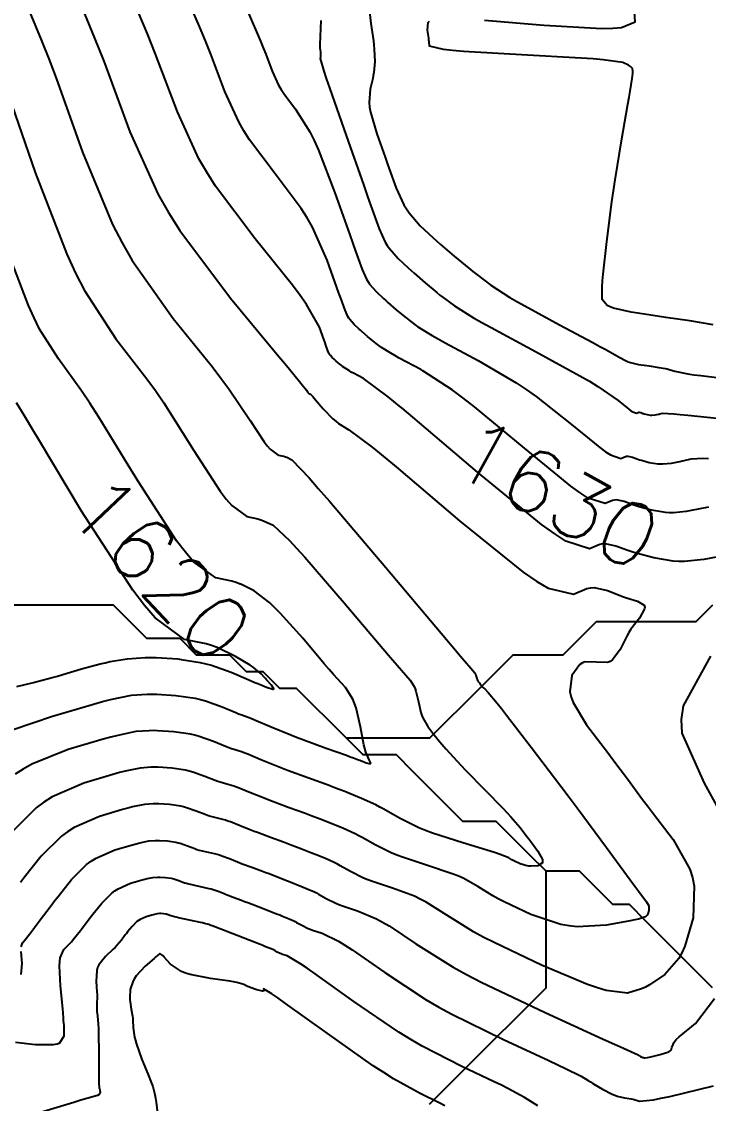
# Model space of a CAD drawing. Header units: metres. Extents: x 837117 to 838479, y 1189012 to 1191015.
# Drawn here: x 837762.5 to 837803.8, y 1190836.9 to 1190901.9 of the extents above; entities that cross this region are included whole.
import ezdxf

# ---------------------------------------------------------------- set-up
doc = ezdxf.new("R2010")
doc.units = ezdxf.units.M
doc.header["$LTSCALE"] = 0.3
for name, color, linetype in [('COTAS 10', 1, 'Continuous'), ('COTAS INT', 252, 'Continuous'), ('DRENAJE', 5, 'Continuous')]:
    doc.layers.add(name, color=color, linetype=linetype)
doc.styles.get("Standard").update_dxf_attribs({"font": 'simplex.shx'})

msp = doc.modelspace()

# ---------------------------------------------------------------- linework, layer by layer
at = {"layer": 'COTAS 10'}
for points in [[(837790.305, 1190902.035), (837793.897, 1190901.736), (837797.357, 1190901.537), (837798.014, 1190901.545), (837798.541, 1190901.58), (837799.356, 1190901.937), (837799.299, 1190902.838)], [(837804.642, 1190869.833), (837803.499, 1190869.611), (837802.307, 1190869.49), (837801.979, 1190869.492), (837801.652, 1190869.51), (837800.481, 1190869.702), (837799.423, 1190869.99), (837799.168, 1190870.068), (837798.928, 1190870.146), (837798.2, 1190870.42), (837797.577, 1190870.558), (837797.405, 1190870.55), (837797.233, 1190870.521), (837796.613, 1190870.248), (837795.206, 1190870.709), (837794.537, 1190871.144), (837793.748, 1190871.711), (837789.891, 1190874.865), (837786.015, 1190878.173), (837785.366, 1190878.711), (837785.214, 1190878.837), (837784.531, 1190879.391), (837783.046, 1190880.483), (837782.44, 1190880.808), (837782.312, 1190880.88), (837782.2, 1190880.944), (837781.937, 1190881.106), (837781.784, 1190881.221), (837781.741, 1190881.254), (837781.697, 1190881.289), (837781.539, 1190881.419), (837781.385, 1190881.553), (837781.344, 1190881.59), (837781.305, 1190881.625), (837781.168, 1190881.753), (837781.048, 1190881.891), (837781.019, 1190881.935), (837780.992, 1190881.98), (837780.908, 1190882.161), (837780.788, 1190882.496), (837780.738, 1190882.638), (837780.68, 1190882.802), (837780.409, 1190883.571), (837779.619, 1190884.941), (837779.234, 1190885.483), (837778.778, 1190886.095), (837776.529, 1190888.895), (837774.16, 1190892.049), (837773.628, 1190892.885), (837773.149, 1190893.704), (837771.868, 1190896.529), (837770.56, 1190899.988), (837770.066, 1190901.207), (837769.513, 1190902.54)], [(837804.056, 1190883.714), (837802.648, 1190883.959), (837801.211, 1190884.161), (837800.826, 1190884.217), (837800.446, 1190884.273), (837799.117, 1190884.475), (837798.064, 1190884.713), (837797.858, 1190884.792), (837797.688, 1190884.877), (837797.384, 1190885.23), (837797.388, 1190886.003), (837797.412, 1190886.353), (837797.447, 1190886.761), (837797.656, 1190888.726), (837797.964, 1190891.102), (837798.06, 1190891.77), (837798.162, 1190892.441), (837798.567, 1190894.901), (837798.928, 1190896.971), (837799.001, 1190897.397), (837799.062, 1190897.758), (837799.185, 1190898.531), (837799.216, 1190898.839), (837799.219, 1190898.907), (837799.219, 1190898.968), (837799.2, 1190899.127), (837799.09, 1190899.249), (837799.033, 1190899.286), (837798.964, 1190899.325), (837798.623, 1190899.479), (837797.437, 1190899.65), (837796.837, 1190899.7), (837796.119, 1190899.751), (837792.543, 1190899.945), (837789.049, 1190900.146), (837788.383, 1190900.202), (837787.848, 1190900.258), (837787.002, 1190900.459), (837786.988, 1190900.73), (837786.977, 1190900.83), (837786.963, 1190900.94), (837786.888, 1190901.427), (837786.937, 1190901.88), (837787.001, 1190901.97)], [(837762.223, 1190861.98), (837763.22, 1190862.225), (837764.348, 1190862.518), (837764.662, 1190862.604), (837764.976, 1190862.693), (837766.116, 1190863.03), (837767.23, 1190863.338), (837767.529, 1190863.408), (837767.823, 1190863.471), (837768.848, 1190863.643), (837769.922, 1190863.719), (837770.247, 1190863.722), (837770.583, 1190863.717), (837771.897, 1190863.632), (837772.101, 1190863.601), (837773.233, 1190863.428), (837773.584, 1190863.348), (837773.925, 1190863.257), (837775.088, 1190862.843), (837775.968, 1190862.463), (837775.982, 1190862.456), (837776.153, 1190862.381), (837776.292, 1190862.321), (837776.52, 1190862.225), (837776.636, 1190862.178), (837776.705, 1190862.149), (837776.789, 1190862.113), (837777.224, 1190861.927), (837777.595, 1190861.808), (837777.639, 1190861.815), (837777.657, 1190861.838), (837777.511, 1190862.065), (837777.228, 1190862.375), (837777.16, 1190862.451), (837777.096, 1190862.522), (837776.902, 1190862.746), (837776.564, 1190863.026), (837776.409, 1190863.132), (837776.228, 1190863.252), (837775.353, 1190863.789), (837774.248, 1190864.323), (837773.921, 1190864.44), (837773.585, 1190864.544), (837772.298, 1190864.808), (837770.532, 1190866.098), (837769.894, 1190866.848), (837769.191, 1190867.769), (837766.115, 1190872.517), (837763.521, 1190876.84), (837763.245, 1190877.299), (837762.673, 1190878.242), (837762.196, 1190879.019)], [(837805.248, 1190853.03), (837803.536, 1190856.164), (837802.186, 1190859.162), (837802.153, 1190859.989), (837802.267, 1190860.816), (837803.907, 1190863.792)], [(837762.489, 1190846.326), (837762.556, 1190846.578), (837762.777, 1190846.835), (837762.878, 1190846.964), (837762.997, 1190847.117), (837763.57, 1190847.877), (837764.286, 1190848.82), (837764.494, 1190849.088), (837764.706, 1190849.36), (837765.508, 1190850.367), (837766.413, 1190851.267), (837766.69, 1190851.471), (837766.979, 1190851.655), (837768.117, 1190852.157), (837769.165, 1190852.466), (837769.397, 1190852.529), (837769.604, 1190852.583), (837770.141, 1190852.694), (837770.541, 1190852.723), (837770.663, 1190852.724), (837770.788, 1190852.722), (837771.278, 1190852.69), (837771.777, 1190852.614), (837771.907, 1190852.584), (837772.035, 1190852.551), (837772.469, 1190852.396), (837772.911, 1190852.229), (837773.044, 1190852.187), (837773.182, 1190852.147), (837773.717, 1190852.019), (837774.257, 1190851.889), (837774.398, 1190851.848), (837774.535, 1190851.804), (837775.001, 1190851.63), (837775.476, 1190851.435), (837775.618, 1190851.379), (837775.766, 1190851.322), (837776.341, 1190851.109), (837776.984, 1190850.873), (837777.176, 1190850.801), (837777.372, 1190850.727), (837778.13, 1190850.434), (837778.85, 1190850.151), (837779.023, 1190850.082), (837779.184, 1190850.017), (837779.671, 1190849.819), (837780.095, 1190849.626), (837780.217, 1190849.565), (837780.34, 1190849.5), (837780.802, 1190849.238), (837781.379, 1190848.951), (837781.574, 1190848.871), (837781.786, 1190848.791), (837782.68, 1190848.5), (837783.824, 1190848.015), (837784.193, 1190847.813), (837784.584, 1190847.582), (837786.186, 1190846.503), (837788.44, 1190845.097), (837789.243, 1190844.659), (837790.124, 1190844.201), (837793.951, 1190842.371), (837797.444, 1190840.786), (837798.114, 1190840.481), (837798.656, 1190840.234), (837799.54, 1190839.827), (837799.59, 1190839.796), (837799.606, 1190839.787), (837799.623, 1190839.776), (837799.691, 1190839.736), (837799.761, 1190839.699), (837799.779, 1190839.692), (837799.795, 1190839.686), (837799.849, 1190839.673), (837799.895, 1190839.666), (837799.907, 1190839.664), (837799.918, 1190839.661), (837799.955, 1190839.65), (837800.114, 1190839.674), (837800.203, 1190839.694), (837800.311, 1190839.718), (837800.862, 1190839.855), (837801.381, 1190840.025), (837801.469, 1190840.072), (837801.532, 1190840.118), (837801.561, 1190840.284), (837801.7, 1190840.604), (837801.834, 1190840.748), (837802.008, 1190840.916), (837802.98, 1190841.722), (837804.126, 1190843.214)], [(837762.485, 1190844.655), (837762.542, 1190845.318), (837762.486, 1190846.053)]]:
    msp.add_lwpolyline(points, dxfattribs=at)
at = {"layer": 'COTAS INT'}
for points in [[(837803.768, 1190872.758), (837803.561, 1190872.714), (837803.347, 1190872.669), (837802.523, 1190872.509), (837802.433, 1190872.5), (837801.663, 1190872.422), (837801.427, 1190872.423), (837801.191, 1190872.436), (837800.347, 1190872.574), (837799.584, 1190872.782), (837799.4, 1190872.838), (837799.227, 1190872.894), (837798.702, 1190873.092), (837798.253, 1190873.192), (837798.129, 1190873.186), (837798.005, 1190873.165), (837797.558, 1190872.968), (837796.543, 1190873.301), (837796.061, 1190873.614), (837795.492, 1190874.023), (837792.711, 1190876.298), (837789.719, 1190878.787), (837789.017, 1190879.332), (837788.369, 1190879.813), (837786.609, 1190880.95), (837786.487, 1190881.028), (837785.198, 1190881.722), (837784.924, 1190881.874), (837784.686, 1190882.01), (837784.126, 1190882.355), (837783.799, 1190882.6), (837783.707, 1190882.671), (837783.615, 1190882.745), (837783.278, 1190883.023), (837782.95, 1190883.308), (837782.864, 1190883.386), (837782.779, 1190883.462), (837782.487, 1190883.733), (837782.232, 1190884.029), (837782.17, 1190884.121), (837782.112, 1190884.217), (837781.935, 1190884.603), (837781.679, 1190885.316), (837781.571, 1190885.619), (837781.448, 1190885.968), (837780.87, 1190887.607), (837779.976, 1190889.579), (837779.654, 1190890.138), (837779.299, 1190890.702), (837777.745, 1190892.785), (837776.206, 1190894.834), (837775.86, 1190895.377), (837775.549, 1190895.91), (837774.716, 1190897.745), (837773.867, 1190899.992), (837773.545, 1190900.784), (837773.186, 1190901.65), (837771.579, 1190905.392)], [(837762.073, 1190904.73), (837763.69, 1190900.846), (837764.135, 1190899.707), (837764.578, 1190898.54), (837766.171, 1190894.097), (837767.969, 1190889.751), (837768.543, 1190888.646), (837769.149, 1190887.583), (837771.611, 1190884.097), (837773.949, 1190881.206), (837774.476, 1190880.517), (837774.952, 1190879.878), (837776.238, 1190877.972), (837777.071, 1190876.686), (837777.262, 1190876.436), (837777.435, 1190876.233), (837777.913, 1190875.884), (837778.262, 1190875.812), (837778.353, 1190875.784), (837778.441, 1190875.752), (837778.741, 1190875.608), (837779.778, 1190874.512), (837780.332, 1190873.881), (837781.002, 1190873.108), (837784.382, 1190869.133), (837787.716, 1190865.179), (837788.357, 1190864.42), (837788.875, 1190863.806), (837789.725, 1190862.802), (837789.77, 1190862.732), (837789.781, 1190862.708), (837789.79, 1190862.682), (837789.816, 1190862.569), (837789.844, 1190862.451), (837789.854, 1190862.421), (837789.866, 1190862.393), (837789.917, 1190862.301), (837789.984, 1190862.214), (837790.005, 1190862.188), (837790.027, 1190862.161), (837790.114, 1190862.056), (837790.236, 1190861.922), (837790.28, 1190861.877), (837790.327, 1190861.827), (837790.533, 1190861.618), (837791.071, 1190860.971), (837791.328, 1190860.646), (837791.632, 1190860.258), (837793.12, 1190858.329), (837794.903, 1190855.981), (837795.393, 1190855.328), (837795.882, 1190854.675), (837797.635, 1190852.308), (837799.065, 1190850.361), (837799.351, 1190849.973), (837799.589, 1190849.65), (837800.05, 1190849.029), (837800.161, 1190848.831), (837800.179, 1190848.775), (837800.19, 1190848.718), (837800.184, 1190848.506), (837800.128, 1190848.316), (837800.108, 1190848.273), (837800.086, 1190848.234), (837799.993, 1190848.126), (837799.568, 1190847.999), (837799.337, 1190847.948), (837799.057, 1190847.89), (837797.637, 1190847.622), (837795.882, 1190847.532), (837795.391, 1190847.585), (837794.897, 1190847.673), (837793.096, 1190848.274), (837791.502, 1190849.034), (837791.139, 1190849.221), (837790.81, 1190849.399), (837789.907, 1190849.958), (837789.032, 1190850.452), (837788.72, 1190850.589), (837788.379, 1190850.725), (837786.898, 1190851.218), (837785.395, 1190851.708), (837785.039, 1190851.843), (837784.71, 1190851.977), (837783.741, 1190852.459), (837782.964, 1190852.901), (837782.757, 1190853.009), (837782.552, 1190853.113), (837781.839, 1190853.437), (837781.202, 1190853.699), (837781.046, 1190853.763), (837780.898, 1190853.822), (837780.436, 1190854.006), (837779.904, 1190854.208), (837779.712, 1190854.279), (837779.501, 1190854.356), (837778.575, 1190854.691), (837777.58, 1190855.059), (837777.324, 1190855.158), (837777.077, 1190855.255), (837776.255, 1190855.593), (837775.572, 1190855.87), (837775.412, 1190855.929), (837775.264, 1190855.98), (837774.838, 1190856.101), (837774.426, 1190856.217), (837774.288, 1190856.265), (837774.139, 1190856.32), (837773.516, 1190856.575), (837772.791, 1190856.833), (837772.578, 1190856.89), (837772.359, 1190856.94), (837771.526, 1190857.067), (837770.706, 1190857.12), (837770.496, 1190857.123), (837770.294, 1190857.121), (837769.624, 1190857.074), (837768.727, 1190856.887), (837768.381, 1190856.798), (837767.993, 1190856.692), (837766.239, 1190856.175), (837764.336, 1190855.336), (837763.853, 1190855.028), (837763.39, 1190854.687), (837761.877, 1190853.182)], [(837783.362, 1190902.918), (837783.496, 1190901.827), (837783.647, 1190900.788), (837783.674, 1190900.532), (837783.695, 1190900.291), (837783.717, 1190899.537), (837783.662, 1190898.881), (837783.635, 1190898.701), (837783.602, 1190898.522), (837783.437, 1190897.884), (837783.379, 1190897.086), (837783.412, 1190896.806), (837783.467, 1190896.501), (837783.846, 1190895.189), (837784.342, 1190893.791), (837784.47, 1190893.431), (837784.595, 1190893.084), (837785.014, 1190891.929), (837785.474, 1190890.929), (837785.624, 1190890.679), (837785.784, 1190890.44), (837786.445, 1190889.674), (837787.201, 1190888.972), (837787.421, 1190888.774), (837787.646, 1190888.573), (837788.496, 1190887.835), (837789.369, 1190887.113), (837789.608, 1190886.923), (837789.845, 1190886.738), (837790.694, 1190886.104), (837791.839, 1190885.369), (837792.263, 1190885.12), (837792.735, 1190884.851), (837794.826, 1190883.715), (837796.831, 1190882.646), (837797.248, 1190882.421), (837797.605, 1190882.225), (837798.397, 1190881.77), (837798.821, 1190881.548), (837798.946, 1190881.498), (837799.075, 1190881.454), (837799.568, 1190881.339), (837800.067, 1190881.263), (837800.199, 1190881.243), (837800.329, 1190881.224), (837800.777, 1190881.161), (837801.189, 1190881.089), (837801.297, 1190881.065), (837801.402, 1190881.038), (837801.757, 1190880.927), (837802.52, 1190880.772), (837802.882, 1190880.719), (837803.31, 1190880.661), (837805.397, 1190880.413)], [(837766.287, 1190902.411), (837766.887, 1190900.942), (837767.439, 1190899.561), (837769.019, 1190895.313), (837770.711, 1190891.546), (837771.332, 1190890.47), (837772.02, 1190889.378), (837775.057, 1190885.313), (837777.866, 1190881.935), (837778.411, 1190881.276), (837778.854, 1190880.737), (837779.612, 1190879.791), (837779.698, 1190879.658), (837779.718, 1190879.632), (837779.735, 1190879.611), (837779.785, 1190879.575), (837779.821, 1190879.568), (837779.839, 1190879.562), (837779.87, 1190879.547), (837780.005, 1190879.401), (837780.08, 1190879.315), (837780.171, 1190879.209), (837780.633, 1190878.664), (837781.213, 1190878.059), (837781.378, 1190877.917), (837781.544, 1190877.785), (837782.159, 1190877.398), (837783.56, 1190876.367), (837784.221, 1190875.829), (837785.001, 1190875.181), (837788.808, 1190871.93), (837792.647, 1190868.842), (837793.448, 1190868.297), (837794.135, 1190867.887), (837795.669, 1190867.528), (837796.462, 1190867.877), (837796.682, 1190867.914), (837796.902, 1190867.925), (837797.697, 1190867.748), (837798.46, 1190867.439), (837798.659, 1190867.367), (837798.853, 1190867.3), (837799.511, 1190867.107), (837799.907, 1190866.856), (837799.936, 1190866.753), (837799.93, 1190866.635), (837799.62, 1190866.091), (837799.114, 1190865.414), (837798.985, 1190865.213), (837798.862, 1190865.006), (837798.457, 1190864.21), (837798.013, 1190863.585), (837797.865, 1190863.486), (837797.706, 1190863.419), (837797.041, 1190863.446), (837796.366, 1190863.465), (837796.202, 1190863.394), (837796.047, 1190863.29), (837795.567, 1190862.638), (837795.448, 1190861.656), (837795.52, 1190861.344), (837795.639, 1190861.015), (837796.449, 1190859.68), (837797.499, 1190858.299), (837797.769, 1190857.941), (837798.031, 1190857.593), (837798.9, 1190856.421), (837799.814, 1190855.191), (837800.105, 1190854.807), (837800.411, 1190854.403), (837801.65, 1190852.783), (837802.652, 1190850.999), (837802.808, 1190850.492), (837802.913, 1190849.978), (837802.855, 1190848.073), (837802.35, 1190846.366), (837802.172, 1190845.977), (837801.978, 1190845.625), (837801.14, 1190844.655), (837800.223, 1190844.038), (837799.979, 1190843.908), (837799.738, 1190843.795), (837798.904, 1190843.535), (837797.62, 1190843.706), (837797.097, 1190843.865), (837796.5, 1190844.073), (837793.735, 1190845.227), (837790.892, 1190846.581), (837790.244, 1190846.916), (837789.658, 1190847.233), (837788.047, 1190848.23), (837786.808, 1190849.017), (837786.457, 1190849.201), (837786.102, 1190849.37), (837784.789, 1190849.859), (837783.59, 1190850.25), (837783.307, 1190850.357), (837783.044, 1190850.464), (837782.272, 1190850.848), (837781.652, 1190851.2), (837781.487, 1190851.287), (837781.324, 1190851.369), (837780.755, 1190851.628), (837780.193, 1190851.858), (837780.034, 1190851.922), (837779.874, 1190851.986), (837779.283, 1190852.22), (837778.638, 1190852.467), (837778.444, 1190852.54), (837778.242, 1190852.615), (837777.458, 1190852.9), (837776.673, 1190853.191), (837776.471, 1190853.268), (837776.276, 1190853.345), (837775.628, 1190853.611), (837775.054, 1190853.837), (837774.905, 1190853.888), (837774.761, 1190853.935), (837774.277, 1190854.06), (837773.804, 1190854.182), (837773.666, 1190854.226), (837773.525, 1190854.274), (837772.993, 1190854.486), (837772.413, 1190854.692), (837772.243, 1190854.737), (837772.068, 1190854.777), (837771.402, 1190854.879), (837770.747, 1190854.921), (837770.579, 1190854.923), (837770.418, 1190854.922), (837769.882, 1190854.884), (837769.165, 1190854.735), (837768.889, 1190854.664), (837768.579, 1190854.579), (837767.178, 1190854.166), (837765.657, 1190853.496), (837765.272, 1190853.25), (837764.902, 1190852.977), (837763.692, 1190851.775), (837762.681, 1190850.51), (837762.436, 1190850.199)], [(837776.119, 1190902.485), (837776.859, 1190900.761), (837777.025, 1190900.361), (837777.173, 1190899.996), (837777.565, 1190898.96), (837777.948, 1190898.115), (837778.092, 1190897.869), (837778.251, 1190897.619), (837778.96, 1190896.674), (837779.819, 1190895.309), (837780.073, 1190894.793), (837780.334, 1190894.218), (837781.332, 1190891.642), (837782.216, 1190889.133), (837782.405, 1190888.6), (837782.569, 1190888.137), (837782.961, 1190887.045), (837783.233, 1190886.455), (837783.321, 1190886.307), (837783.416, 1190886.166), (837783.806, 1190885.714), (837784.253, 1190885.299), (837784.383, 1190885.182), (837784.516, 1190885.063), (837785.018, 1190884.627), (837785.533, 1190884.201), (837785.674, 1190884.089), (837785.815, 1190883.979), (837786.316, 1190883.605), (837787.172, 1190883.076), (837787.536, 1190882.869), (837787.955, 1190882.636), (837789.929, 1190881.574), (837792.207, 1190880.235), (837792.819, 1190879.826), (837793.422, 1190879.401), (837795.531, 1190877.73), (837797.236, 1190876.335), (837797.585, 1190876.084), (837797.88, 1190875.892), (837798.503, 1190875.688), (837798.777, 1190875.809), (837798.853, 1190875.822), (837798.929, 1190875.826), (837799.204, 1190875.765), (837799.526, 1190875.643), (837799.632, 1190875.609), (837799.745, 1190875.574), (837800.213, 1190875.447), (837800.73, 1190875.362), (837800.875, 1190875.354), (837801.02, 1190875.353), (837801.547, 1190875.407), (837802.052, 1190875.505), (837802.183, 1190875.532), (837802.31, 1190875.56), (837802.737, 1190875.659), (837803.453, 1190875.696), (837803.762, 1190875.684)], [(837780.473, 1190902.008), (837780.429, 1190900.564), (837780.423, 1190900.442), (837780.424, 1190900.406), (837780.426, 1190900.37), (837780.443, 1190900.231), (837780.462, 1190900.1), (837780.465, 1190900.067), (837780.468, 1190900.037), (837780.471, 1190899.941), (837780.464, 1190899.858), (837780.46, 1190899.835), (837780.456, 1190899.813), (837780.435, 1190899.732), (837780.659, 1190898.974), (837780.809, 1190898.524), (837780.997, 1190897.97), (837781.995, 1190895.105), (837783.059, 1190892.087), (837783.289, 1190891.438), (837783.491, 1190890.869), (837783.988, 1190889.487), (837784.353, 1190888.692), (837784.473, 1190888.493), (837784.6, 1190888.303), (837785.126, 1190887.694), (837785.727, 1190887.136), (837785.902, 1190886.978), (837786.081, 1190886.818), (837786.757, 1190886.231), (837787.451, 1190885.657), (837787.641, 1190885.506), (837787.83, 1190885.358), (837788.505, 1190884.854), (837789.657, 1190884.142), (837790.148, 1190883.863), (837790.712, 1190883.549), (837793.37, 1190882.12), (837796.046, 1190880.656), (837796.621, 1190880.32), (837797.126, 1190880.015), (837798.35, 1190879.162), (837798.98, 1190878.647), (837799.109, 1190878.555), (837799.218, 1190878.484), (837799.447, 1190878.409), (837799.549, 1190878.453), (837799.577, 1190878.458), (837799.605, 1190878.459), (837799.706, 1190878.437), (837799.825, 1190878.392), (837799.864, 1190878.379), (837799.906, 1190878.367), (837800.079, 1190878.32), (837800.27, 1190878.288), (837800.323, 1190878.285), (837800.376, 1190878.285), (837800.571, 1190878.305), (837800.757, 1190878.341), (837800.806, 1190878.351), (837800.853, 1190878.361), (837801.01, 1190878.398), (837801.688, 1190878.366), (837802.064, 1190878.333), (837802.52, 1190878.289), (837804.845, 1190878.042)], [(837761.718, 1190897.519), (837763.322, 1190892.881), (837765.228, 1190887.956), (837765.753, 1190886.822), (837766.278, 1190885.788), (837768.166, 1190882.881), (837770.031, 1190880.477), (837770.542, 1190879.759), (837771.05, 1190879.018), (837772.864, 1190876.154), (837774.445, 1190873.714), (837774.806, 1190873.24), (837775.134, 1190872.855), (837776.042, 1190872.192), (837776.703, 1190872.056), (837776.876, 1190872.003), (837777.044, 1190871.942), (837777.612, 1190871.668), (837778.595, 1190870.759), (837779.025, 1190870.298), (837779.522, 1190869.747), (837781.888, 1190867.004), (837784.204, 1190864.263), (837784.671, 1190863.713), (837785.061, 1190863.254), (837785.84, 1190862.355), (837786.09, 1190861.97), (837786.147, 1190861.836), (837786.199, 1190861.69), (837786.343, 1190861.063), (837786.496, 1190860.407), (837786.554, 1190860.243), (837786.618, 1190860.086), (837786.905, 1190859.581), (837787.274, 1190859.095), (837787.389, 1190858.95), (837787.511, 1190858.8), (837787.998, 1190858.222), (837788.674, 1190857.479), (837788.914, 1190857.226), (837789.177, 1190856.952), (837790.319, 1190855.79), (837791.433, 1190854.649), (837791.679, 1190854.388), (837791.897, 1190854.151), (837792.461, 1190853.491), (837792.859, 1190852.966), (837792.973, 1190852.813), (837793.089, 1190852.658), (837793.523, 1190852.072), (837793.793, 1190851.57), (837793.807, 1190851.467), (837793.793, 1190851.38), (837793.523, 1190851.197), (837793.089, 1190851.168), (837792.973, 1190851.177), (837792.858, 1190851.195), (837792.456, 1190851.322), (837792.112, 1190851.486), (837792.034, 1190851.526), (837791.963, 1190851.564), (837791.768, 1190851.685), (837791.256, 1190851.887), (837790.984, 1190851.976), (837790.657, 1190852.08), (837789.007, 1190852.578), (837787.199, 1190853.167), (837786.771, 1190853.329), (837786.376, 1190853.49), (837785.21, 1190854.07), (837784.276, 1190854.601), (837784.026, 1190854.732), (837783.78, 1190854.856), (837782.922, 1190855.246), (837782.211, 1190855.54), (837782.057, 1190855.603), (837781.922, 1190855.658), (837781.589, 1190855.792), (837781.17, 1190855.948), (837780.98, 1190856.017), (837780.759, 1190856.098), (837779.693, 1190856.482), (837778.487, 1190856.928), (837778.177, 1190857.048), (837777.877, 1190857.165), (837776.882, 1190857.574), (837776.09, 1190857.903), (837775.919, 1190857.97), (837775.768, 1190858.026), (837775.399, 1190858.142), (837775.048, 1190858.252), (837774.91, 1190858.304), (837774.753, 1190858.365), (837774.04, 1190858.664), (837773.169, 1190858.975), (837772.913, 1190859.043), (837772.651, 1190859.103), (837771.65, 1190859.255), (837770.665, 1190859.319), (837770.413, 1190859.322), (837770.17, 1190859.32), (837769.365, 1190859.263), (837768.288, 1190859.039), (837767.872, 1190858.932), (837767.406, 1190858.805), (837765.3, 1190858.184), (837763.118, 1190857.305), (837762.604, 1190857.016), (837762.129, 1190856.707)], [(837762, 1190859.397), (837764.362, 1190860.193), (837766.82, 1190860.918), (837767.364, 1190861.066), (837767.849, 1190861.192), (837769.107, 1190861.453), (837770.046, 1190861.52), (837770.33, 1190861.522), (837770.624, 1190861.518), (837771.774, 1190861.444), (837772.942, 1190861.266), (837773.248, 1190861.195), (837773.547, 1190861.116), (837774.564, 1190860.754), (837775.368, 1190860.41), (837775.531, 1190860.342), (837775.67, 1190860.287), (837775.959, 1190860.184), (837776.272, 1190860.072), (837776.426, 1190860.01), (837776.608, 1190859.936), (837777.509, 1190859.556), (837778.678, 1190859.075), (837779.03, 1190858.937), (837779.394, 1190858.797), (837780.81, 1190858.273), (837782.017, 1190857.839), (837782.249, 1190857.756), (837782.436, 1190857.689), (837782.742, 1190857.578), (837782.823, 1190857.545), (837782.868, 1190857.526), (837782.923, 1190857.504), (837783.203, 1190857.388), (837783.44, 1190857.328), (837783.468, 1190857.34), (837783.48, 1190857.366), (837783.384, 1190857.563), (837783.182, 1190858.039), (837783.126, 1190858.241), (837783.07, 1190858.472), (837782.87, 1190859.558), (837782.608, 1190860.698), (837782.513, 1190860.964), (837782.409, 1190861.208), (837781.955, 1190861.908), (837781.248, 1190862.703), (837780.985, 1190863.006), (837780.693, 1190863.346), (837779.395, 1190864.875), (837778.043, 1190866.386), (837777.717, 1190866.715), (837777.411, 1190867.005), (837776.483, 1190867.729), (837775.674, 1190868.12), (837775.646, 1190868.133), (837775.398, 1190868.221), (837775.144, 1190868.3), (837774.17, 1190868.5), (837772.833, 1190869.476), (837772.35, 1190870.044), (837771.818, 1190870.741), (837769.489, 1190874.335), (837768.906, 1190875.289), (837767.148, 1190878.158), (837766.607, 1190879), (837766.113, 1190879.748), (837764.72, 1190881.666), (837763.59, 1190883.46), (837763.262, 1190884.129), (837762.928, 1190884.874), (837761.666, 1190888.189)], [(837762.146, 1190840.603), (837763.341, 1190840.452), (837764.428, 1190840.449), (837764.635, 1190840.495), (837764.802, 1190840.562), (837765.067, 1190840.972), (837765.063, 1190841.424), (837765.061, 1190841.518), (837765.058, 1190841.597), (837765.042, 1190841.769), (837765.029, 1190841.855), (837765.027, 1190841.881), (837765.027, 1190841.908), (837765.032, 1190842.012), (837765.01, 1190842.38), (837764.993, 1190842.573), (837764.971, 1190842.806), (837764.849, 1190843.978), (837764.786, 1190845.184), (837764.801, 1190845.438), (837764.83, 1190845.658), (837765.053, 1190846.165), (837765.395, 1190846.512), (837765.5, 1190846.63), (837765.609, 1190846.759), (837766.037, 1190847.307), (837766.512, 1190847.933), (837766.65, 1190848.111), (837766.791, 1190848.291), (837767.324, 1190848.96), (837767.925, 1190849.557), (837768.109, 1190849.693), (837768.3, 1190849.815), (837769.056, 1190850.148), (837769.752, 1190850.353), (837769.906, 1190850.395), (837770.043, 1190850.431), (837770.399, 1190850.505), (837770.665, 1190850.523), (837770.746, 1190850.524), (837770.829, 1190850.523), (837771.155, 1190850.502), (837771.485, 1190850.452), (837771.572, 1190850.432), (837771.657, 1190850.409), (837771.945, 1190850.307), (837772.297, 1190850.184), (837772.423, 1190850.148), (837772.56, 1190850.112), (837773.156, 1190849.978), (837773.753, 1190849.843), (837773.891, 1190849.807), (837774.017, 1190849.772), (837774.374, 1190849.648), (837774.675, 1190849.525), (837774.765, 1190849.489), (837774.859, 1190849.453), (837775.223, 1190849.318), (837775.726, 1190849.131), (837775.907, 1190849.062), (837776.107, 1190848.986), (837776.977, 1190848.648), (837777.826, 1190848.315), (837778.011, 1190848.242), (837778.175, 1190848.177), (837778.587, 1190848.01), (837778.867, 1190847.883), (837778.947, 1190847.843), (837779.029, 1190847.8), (837779.333, 1190847.627), (837779.713, 1190847.438), (837779.842, 1190847.385), (837779.981, 1190847.332), (837780.571, 1190847.14), (837781.546, 1190846.66), (837781.929, 1190846.426), (837782.36, 1190846.148), (837784.325, 1190844.776), (837786.806, 1190843.149), (837787.563, 1190842.71), (837788.351, 1190842.276), (837791.448, 1190840.749), (837794.172, 1190839.501), (837794.723, 1190839.244), (837795.187, 1190839.024), (837796.13, 1190838.545), (837796.55, 1190838.287), (837796.685, 1190838.206), (837796.827, 1190838.121), (837797.405, 1190837.778), (837797.991, 1190837.471), (837798.139, 1190837.409), (837798.279, 1190837.356), (837798.733, 1190837.247), (837799.119, 1190837.191), (837799.217, 1190837.171), (837799.312, 1190837.15), (837799.62, 1190837.059), (837800.475, 1190837.137), (837800.914, 1190837.222), (837801.441, 1190837.334), (837804.073, 1190837.97)], [(837793.511, 1190836.778), (837792.72, 1190837.263), (837791.718, 1190837.813), (837791.332, 1190838.007), (837790.899, 1190838.217), (837788.946, 1190839.127), (837786.577, 1190840.352), (837785.883, 1190840.762), (837785.171, 1190841.202), (837782.464, 1190843.049), (837780.137, 1190844.713), (837779.665, 1190845.038), (837779.269, 1190845.305), (837778.462, 1190845.781), (837778.177, 1190845.874), (837778.11, 1190845.899), (837778.047, 1190845.925), (837777.864, 1190846.016), (837777.717, 1190846.1), (837777.677, 1190846.12), (837777.638, 1190846.14), (837777.503, 1190846.201), (837777.166, 1190846.336), (837777, 1190846.401), (837776.802, 1190846.479), (837775.824, 1190846.862), (837774.841, 1190847.246), (837774.639, 1190847.324), (837774.468, 1190847.39), (837774.106, 1190847.527), (837773.952, 1190847.584), (837773.874, 1190847.614), (837773.748, 1190847.667), (837773.499, 1190847.739), (837773.384, 1190847.766), (837773.249, 1190847.797), (837772.595, 1190847.937), (837771.938, 1190848.078), (837771.801, 1190848.109), (837771.683, 1190848.138), (837771.421, 1190848.217), (837771.279, 1190848.268), (837771.237, 1190848.279), (837771.194, 1190848.289), (837771.031, 1190848.314), (837770.87, 1190848.324), (837770.829, 1190848.325), (837770.789, 1190848.324), (837770.658, 1190848.315), (837770.482, 1190848.278), (837770.414, 1190848.261), (837770.338, 1190848.24), (837769.995, 1190848.139), (837769.622, 1190847.974), (837769.527, 1190847.914), (837769.436, 1190847.847), (837769.14, 1190847.552), (837768.877, 1190847.222), (837768.807, 1190847.133), (837768.739, 1190847.045), (837768.505, 1190846.736), (837768.221, 1190846.402), (837768.122, 1190846.297), (837768.014, 1190846.188), (837767.55, 1190845.752), (837767.145, 1190845.237), (837767.075, 1190845.078), (837767.022, 1190844.912), (837766.981, 1190844.252), (837767.036, 1190843.619), (837767.043, 1190843.469), (837767.047, 1190843.331), (837767.035, 1190842.923), (837767.019, 1190842.605), (837767.022, 1190842.523), (837767.026, 1190842.443), (837767.067, 1190842.178), (837767.115, 1190841.674), (837767.124, 1190841.445), (837767.131, 1190841.176), (837767.143, 1190839.88), (837767.147, 1190838.623), (837767.15, 1190838.378), (837767.153, 1190838.179), (837767.168, 1190837.836), (837767.185, 1190837.795), (837767.189, 1190837.786), (837767.192, 1190837.778), (837767.2, 1190837.759), (837767.209, 1190837.711), (837767.211, 1190837.691), (837767.222, 1190837.596), (837767.205, 1190837.496), (837767.189, 1190837.474), (837767.169, 1190837.454), (837767.06, 1190837.401), (837766.421, 1190837.21), (837766.067, 1190837.102), (837765.636, 1190836.972), (837763.441, 1190836.303)], [(837787.941, 1190836.769), (837787.627, 1190836.933), (837786.443, 1190837.504), (837784.844, 1190838.398), (837784.269, 1190838.765), (837783.635, 1190839.183), (837780.868, 1190841.129), (837778.369, 1190842.928), (837777.905, 1190843.255), (837777.539, 1190843.508), (837777.041, 1190843.804), (837777.068, 1190843.681), (837777.035, 1190843.67), (837776.983, 1190843.669), (837776.646, 1190843.748), (837776.248, 1190843.883), (837776.157, 1190843.918), (837776.076, 1190843.952), (837775.854, 1190844.063), (837775.445, 1190844.18), (837775.246, 1190844.217), (837775.01, 1190844.257), (837773.847, 1190844.415), (837772.625, 1190844.655), (837772.351, 1190844.745), (837772.107, 1190844.846), (837771.458, 1190845.295), (837771.078, 1190845.708), (837771.002, 1190845.785), (837770.939, 1190845.846), (837770.82, 1190845.933), (837770.663, 1190845.803), (837770.576, 1190845.728), (837770.471, 1190845.635), (837769.935, 1190845.157), (837769.397, 1190844.584), (837769.29, 1190844.432), (837769.201, 1190844.282), (837769.031, 1190843.761), (837769.01, 1190843.274), (837769.014, 1190843.146), (837769.023, 1190843.02), (837769.092, 1190842.587), (837769.171, 1190842.162), (837769.186, 1190842.042), (837769.199, 1190841.919), (837769.218, 1190841.466), (837769.298, 1190840.893), (837769.348, 1190840.695), (837769.41, 1190840.48), (837769.737, 1190839.563), (837770.086, 1190838.688), (837770.161, 1190838.5), (837770.228, 1190838.335), (837770.395, 1190837.933), (837770.512, 1190837.452), (837770.548, 1190837.237), (837770.585, 1190836.986), (837770.728, 1190835.784)]]:
    msp.add_lwpolyline(points, dxfattribs=at)
at = {"layer": 'DRENAJE'}
for points in [[(837782.02, 1190858.863, 0), (837781.021, 1190859.863, 0), (837780.021, 1190860.862, 0), (837779.021, 1190861.862, 0), (837778.022, 1190861.862, 0), (837777.022, 1190862.862, 0), (837776.022, 1190862.862, 0), (837775.023, 1190863.861, 0), (837774.023, 1190863.861, 0), (837773.023, 1190863.861, 0), (837772.024, 1190864.861, 0), (837771.024, 1190864.861, 0), (837770.024, 1190864.861, 0), (837769.025, 1190865.861, 0), (837768.025, 1190866.86, 0), (837767.025, 1190866.86, 0), (837766.026, 1190866.86, 0), (837765.026, 1190866.86, 0), (837764.026, 1190866.86, 0), (837763.027, 1190866.86, 0), (837762.027, 1190866.86, 0)], [(837804.013, 1190866.86, 0), (837803.013, 1190865.861, 0), (837802.013, 1190865.861, 0), (837801.014, 1190865.861, 0), (837800.014, 1190865.861, 0), (837799.015, 1190865.861, 0), (837798.015, 1190865.861, 0), (837797.015, 1190865.861, 0), (837796.016, 1190864.861, 0), (837795.016, 1190863.861, 0), (837794.016, 1190863.861, 0), (837793.017, 1190863.861, 0), (837792.017, 1190863.861, 0), (837791.017, 1190862.862, 0), (837790.018, 1190861.862, 0), (837789.018, 1190860.862, 0), (837788.018, 1190859.863, 0), (837787.019, 1190858.863, 0), (837786.019, 1190858.863, 0), (837785.019, 1190858.863, 0), (837784.02, 1190858.863, 0), (837783.02, 1190858.863, 0), (837782.02, 1190858.863, 0)], [(837794.016, 1190850.866, 0), (837793.017, 1190851.865, 0), (837792.017, 1190852.865, 0), (837791.017, 1190853.865, 0), (837790.018, 1190853.865, 0), (837789.018, 1190853.865, 0), (837788.018, 1190854.864, 0), (837787.019, 1190855.864, 0), (837786.019, 1190856.864, 0), (837785.019, 1190857.863, 0), (837784.02, 1190857.863, 0), (837783.02, 1190857.863, 0), (837782.02, 1190858.863, 0)], [(837787.019, 1190836.87, 0), (837788.018, 1190837.87, 0), (837789.018, 1190838.87, 0), (837790.018, 1190839.869, 0), (837791.017, 1190840.869, 0), (837792.017, 1190841.869, 0), (837793.017, 1190842.868, 0), (837794.016, 1190843.868, 0), (837794.016, 1190844.868, 0), (837794.016, 1190845.867, 0), (837794.016, 1190846.867, 0), (837794.016, 1190847.867, 0), (837794.016, 1190848.866, 0), (837794.016, 1190849.866, 0), (837794.016, 1190850.866, 0)], [(837804.013, 1190843.868, 0), (837803.013, 1190844.868, 0), (837802.013, 1190845.867, 0), (837801.014, 1190846.867, 0), (837800.014, 1190847.867, 0), (837799.015, 1190848.866, 0), (837798.015, 1190848.866, 0), (837797.015, 1190849.866, 0), (837796.016, 1190850.866, 0), (837795.016, 1190850.866, 0), (837794.016, 1190850.866, 0)]]:
    msp.add_polyline3d(points, dxfattribs=at)

# ---------------------------------------------------------------- texts
at = {"layer": 'COTAS 10', "char_height": 3.8, "attachment_point": 7}
for s, insert, rotation in [('1630', (837788.042, 1190875.054), 330.97373), ('1620', (837764.985, 1190872.522), 313.35574)]:
    msp.add_mtext(s, dxfattribs=dict(at, insert=insert, rotation=rotation))

doc.saveas('drawing.dxf')
